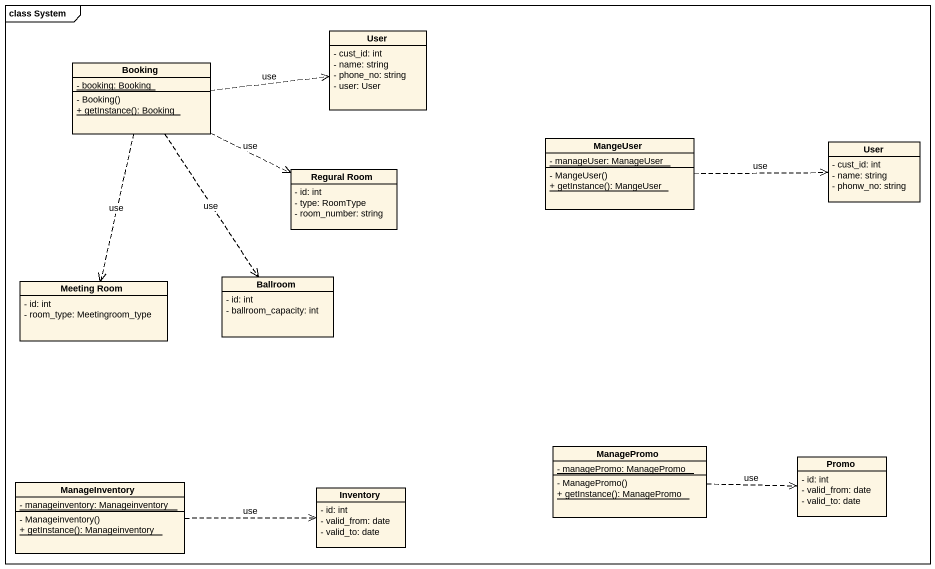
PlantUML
@startuml
mainframe class System
hide circle
hide empty members
skinparam classAttributeIconSize 0
class Booking {
  {static} - booking: Booking
  - Booking()
  {static} + getInstance(): Booking
}
class User {
  - cust_id: int
  - name: string
  - phone_no: string
  - user: User
}
class MangeUser {
  {static} - manageUser: ManageUser
  - MangeUser()
  {static} + getInstance(): MangeUser
}
class "User" as User_2 {
  - cust_id: int
  - name: string
  - phonw_no: string
}
class "Regural Room" as Regural_Room {
  - id: int
  - type: RoomType
  - room_number: string
}
class "Meeting Room" as Meeting_Room {
  - id: int
  - room_type: Meetingroom_type
}
class Ballroom {
  - id: int
  - ballroom_capacity: int
}
class ManagePromo {
  {static} - managePromo: ManagePromo
  - ManagePromo()
  {static} + getInstance(): ManagePromo
}
class ManageInventory {
  {static} - manageinventory: Manageinventory
  - Manageinventory()
  {static} + getInstance(): Manageinventory
}
class Inventory {
  - id: int
  - valid_from: date
  - valid_to: date
}
class Promo {
  - id: int
  - valid_from: date
  - valid_to: date
}
Booking .right.> User : use
Booking .right.> Regural_Room : use
Booking ..> Meeting_Room : use
Booking ..> Ballroom : use
MangeUser .right.> User_2 : use
ManagePromo .right.> Promo : use
ManageInventory .right.> Inventory : use
@enduml
